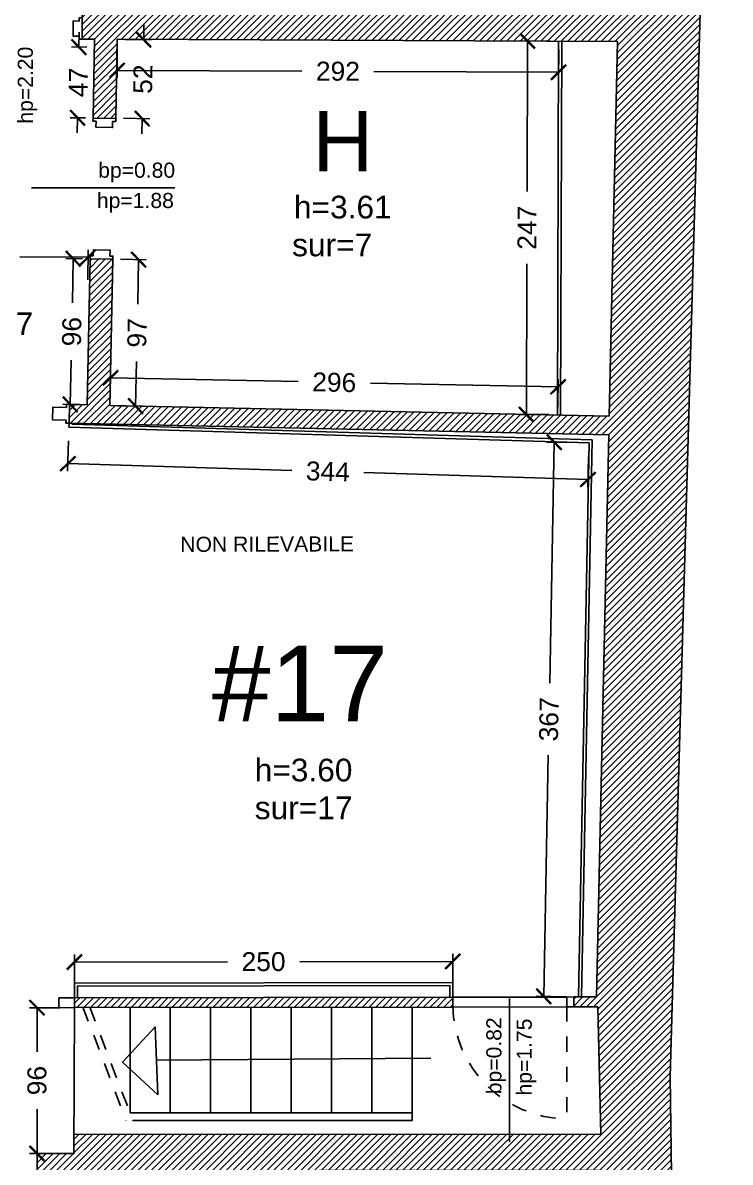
# Model space of a CAD drawing. Header units: millimetres. Extents: x -69 to 235, y 2 to 992.
# Drawn here: x 186.31 to 190.98, y 492.59 to 500.12 of the extents above; entities that cross this region are included whole.
import ezdxf
from ezdxf.enums import TextEntityAlignment as Align

# ---------------------------------------------------------------- set-up
doc = ezdxf.new("R2010")
doc.units = ezdxf.units.MM
doc.header["$LTSCALE"] = 0.01
doc.linetypes.add('HIDDEN2', pattern=[4.7625, 3.175, -1.5875])
for name, color, linetype in [('ob_A_CONTROPARETI', 10, 'Continuous'), ('ob_A_linea_proiezione', 251, 'HIDDEN2'), ('ob_A_linea_v2', 251, 'Continuous'), ('ob_A_muro', 1, 'Continuous'), ('ob_A_muro_r', 252, 'Continuous'), ('ob_cornici corrette', 3, 'Continuous'), ('ob_Q 1_50', 250, 'Continuous'), ('ob_serramento_s', 3, 'Continuous'), ('ob_TXT 1_50', 250, 'Continuous')]:
    doc.layers.add(name, color=color, linetype=linetype)
doc.styles.add('m 1_50', font='arial.ttf', dxfattribs={"height": 0.125})
doc.styles.get("Standard").update_dxf_attribs({"font": 'arial.ttf'})
doc.styles.add('STYLE1', font='arial.ttf')
doc.styles.add('Testo L', font='arial.ttf', dxfattribs={"height": 2.5})
doc.dimstyles.new('m 1_50 cm', dxfattribs={"dimtxt": 0.1, "dimasz": 0.1, "dimexe": 0.05, "dimexo": 0.05, "dimgap": 0.1, "dimtad": 0, "dimdec": 1, "dimlfac": 100, "dimrnd": 1, "dimdsep": 46, "dimtxsty": 'm 1_50', "dimblk": 'ARCHTICK', "dimcen": 0.2, "dimadec": 0, "dimazin": 0, "dimtfac": 1, "dimtdec": 1, "dimtofl": 0, "dimtmove": 0, "dimatfit": 3, "dimldrblk": 'DOT', "dimfxl": 0.15, "dimfxlon": 1, "dimtolj": 1, "dimtzin": 0, "dimarcsym": 0})

# ---------------------------------------------------------------- blocks, each defined once
blk = doc.blocks.new('_ARCHTICK')
at = {"color": 0, "linetype": 'ByBlock', "const_width": 0.15}
blk.add_lwpolyline([(-0.5, -0.5), (0.5, 0.5)], dxfattribs=at)
blk = doc.blocks.new('*D88')
at = {"layer": 'Defpoints', "color": 0, "transparency": 16777216}
for p in [(186.6112, 497.447), (190.0512, 497.3423), (190.0439, 497.1002)]:
    blk.add_point(p, dxfattribs=at)
at = {"layer": 'ob_Q 1_50', "color": 0, "lineweight": -2, "transparency": 16777216}
for p, q in [((186.6084, 497.3548), (186.6023, 497.1549)), ((186.6039, 497.2049), (188.0862, 497.1597)), ((190.0484, 497.2501), (190.0423, 497.0502)), ((190.0439, 497.1002), (188.5615, 497.1453))]:
    blk.add_line(p, q, dxfattribs=at)
at = {"layer": 'ob_Q 1_50', "color": 0, "lineweight": -2, "transparency": 16777216, "xscale": 0.1, "yscale": 0.1, "zscale": 0.1}
for p, rotation in [((186.6039, 497.2049), 178.256651296857), ((190.0439, 497.1002), 358.2566512968569)]:
    blk.add_blockref('_ARCHTICK', p, dxfattribs=dict(at, rotation=rotation))
at = {"layer": 'ob_Q 1_50', "color": 0, "transparency": 16777216, "insert": (188.3239, 497.1525), "char_height": 0.125, "attachment_point": 5, "rotation": 358.25665, "style": 'm 1_50'}
blk.add_mtext('\\A1;344', dxfattribs=at)
blk = doc.blocks.new('_Dot')
at = {"color": 0, "linetype": 'ByBlock', "lineweight": -2}
blk.add_line((-0.5, 0), (-1, 0), dxfattribs=at)
at = {"color": 0, "linetype": 'ByBlock', "const_width": 0.5}
blk.add_lwpolyline([(-0.25, 0, 1), (0.25, 0, 1)], format="xyb", close=True, dxfattribs=at)
blk = doc.blocks.new('*D89')
at = {"layer": 'Defpoints', "color": 0, "transparency": 16777216}
for p in [(189.1497, 493.9128), (186.6475, 493.6727), (189.15, 493.6768)]:
    blk.add_point(p, dxfattribs=at)
at = {"layer": 'ob_Q 1_50', "color": 0, "lineweight": -2, "transparency": 16777216}
for p, q in [((186.6473, 493.7587), (186.647, 493.9587)), ((189.1499, 493.7628), (189.1496, 493.9628)), ((186.6471, 493.9087), (187.6594, 493.9104)), ((189.1497, 493.9128), (188.1373, 493.9112))]:
    blk.add_line(p, q, dxfattribs=at)
at = {"layer": 'ob_Q 1_50', "color": 0, "lineweight": -2, "transparency": 16777216, "xscale": 0.1, "yscale": 0.1, "zscale": 0.1}
for p, rotation in [((186.6471, 493.9087), 180.0936472362624), ((189.1497, 493.9128), 0.09364723626245416)]:
    blk.add_blockref('_ARCHTICK', p, dxfattribs=dict(at, rotation=rotation))
at = {"layer": 'ob_Q 1_50', "color": 0, "transparency": 16777216, "insert": (187.8984, 493.9108), "char_height": 0.125, "attachment_point": 5, "rotation": 0.09365, "style": 'm 1_50'}
blk.add_mtext('\\A1;250', dxfattribs=at)
blk = doc.blocks.new('*D152')
at = {"layer": 'Defpoints', "color": 0, "transparency": 16777216}
for p in [(186.7376, 498.5699), (185.3644, 497.6241), (186.7326, 497.6169)]:
    blk.add_point(p, dxfattribs=at)
at = {"layer": 'ob_Q 1_50', "color": 0, "lineweight": -2, "transparency": 16777216}
for p, q in [((185.3686, 498.4271), (185.3696, 498.6271)), ((186.7368, 498.4199), (186.7379, 498.6199)), ((185.3694, 498.5771), (185.8213, 498.5747)), ((186.7376, 498.5699), (186.2857, 498.5722))]:
    blk.add_line(p, q, dxfattribs=at)
at = {"layer": 'ob_Q 1_50', "color": 0, "lineweight": -2, "transparency": 16777216, "xscale": 0.1, "yscale": 0.1, "zscale": 0.1}
for p, rotation in [((185.3694, 498.5771), 179.6978180427108), ((186.7376, 498.5699), 359.6978180427108)]:
    blk.add_blockref('_ARCHTICK', p, dxfattribs=dict(at, rotation=rotation))
at = {"layer": 'ob_Q 1_50', "color": 0, "transparency": 16777216, "insert": (186.0535, 498.5735), "char_height": 0.125, "attachment_point": 5, "rotation": 359.69782, "style": 'm 1_50'}
blk.add_mtext('\\A1;137', dxfattribs=at)
blk = doc.blocks.new('*D153')
at = {"layer": 'Defpoints', "color": 0, "transparency": 16777216}
for p in [(186.6398, 498.5597), (186.7518, 498.5574), (186.732, 497.5942)]:
    blk.add_point(p, dxfattribs=at)
at = {"layer": 'ob_Q 1_50', "color": 0, "lineweight": -2, "transparency": 16777216}
for p, q in [((186.7018, 498.5584), (186.5898, 498.5607)), ((186.6398, 498.5597), (186.6338, 498.2675)), ((186.6201, 497.5964), (186.6261, 497.8886)), ((186.6821, 497.5952), (186.5701, 497.5975))]:
    blk.add_line(p, q, dxfattribs=at)
at = {"layer": 'ob_Q 1_50', "color": 0, "lineweight": -2, "transparency": 16777216, "xscale": 0.1, "yscale": 0.1, "zscale": 0.1}
for p, rotation in [((186.6398, 498.5597), 88.8279947508148), ((186.6201, 497.5964), 268.8279947508148)]:
    blk.add_blockref('_ARCHTICK', p, dxfattribs=dict(at, rotation=rotation))
at = {"layer": 'ob_Q 1_50', "color": 0, "transparency": 16777216, "insert": (186.63, 498.0781), "char_height": 0.125, "attachment_point": 5, "rotation": 88.82799, "style": 'm 1_50'}
blk.add_mtext('\\A1;96', dxfattribs=at)
blk = doc.blocks.new('*D154')
at = {"layer": 'Defpoints', "color": 0, "transparency": 16777216}
for p in [(186.6769, 499.9594), (186.78, 499.9575), (186.7713, 499.4901)]:
    blk.add_point(p, dxfattribs=at)
at = {"layer": 'ob_Q 1_50', "color": 0, "lineweight": -2, "transparency": 16777216}
for p, q in [((186.6769, 499.9594), (186.6788, 500.0594)), ((186.73, 499.9585), (186.627, 499.9604)), ((186.7213, 499.491), (186.6182, 499.4929)), ((186.6682, 499.492), (186.6664, 499.392))]:
    blk.add_line(p, q, dxfattribs=at)
at = {"layer": 'ob_Q 1_50', "color": 0, "lineweight": -2, "transparency": 16777216, "xscale": 0.1, "yscale": 0.1, "zscale": 0.1}
for p, rotation in [((186.6769, 499.9594), 268.9326098123762), ((186.6682, 499.492), 88.93260981237616)]:
    blk.add_blockref('_ARCHTICK', p, dxfattribs=dict(at, rotation=rotation))
at = {"layer": 'ob_Q 1_50', "color": 0, "transparency": 16777216, "insert": (186.6726, 499.7257), "char_height": 0.125, "attachment_point": 5, "rotation": 88.93261, "style": 'm 1_50'}
blk.add_mtext('\\A1;47', dxfattribs=at)
blk = doc.blocks.new('*D156')
at = {"layer": 'Defpoints', "color": 0, "transparency": 16777216}
for p in [(186.931, 500.0117), (189.851, 499.9994), (189.8501, 499.7934)]:
    blk.add_point(p, dxfattribs=at)
at = {"layer": 'ob_Q 1_50', "color": 0, "lineweight": -2, "transparency": 16777216}
for p, q in [((186.9307, 499.9557), (186.9299, 499.7557)), ((189.8507, 499.9434), (189.8499, 499.7434)), ((186.9301, 499.8057), (188.1516, 499.8005)), ((189.8501, 499.7934), (188.6286, 499.7985))]:
    blk.add_line(p, q, dxfattribs=at)
at = {"layer": 'ob_Q 1_50', "color": 0, "lineweight": -2, "transparency": 16777216, "xscale": 0.1, "yscale": 0.1, "zscale": 0.1}
for p, rotation in [((186.9301, 499.8057), 179.7582720422765), ((189.8501, 499.7934), 359.7582720422765)]:
    blk.add_blockref('_ARCHTICK', p, dxfattribs=dict(at, rotation=rotation))
at = {"layer": 'ob_Q 1_50', "color": 0, "transparency": 16777216, "insert": (188.3901, 499.7995), "char_height": 0.125, "attachment_point": 5, "rotation": 359.75827, "style": 'm 1_50'}
blk.add_mtext('\\A1;292', dxfattribs=at)
blk = doc.blocks.new('*D157')
at = {"layer": 'Defpoints', "color": 0, "transparency": 16777216}
for p in [(186.931, 500.0117), (187.1054, 500.0085), (186.9213, 499.4901)]:
    blk.add_point(p, dxfattribs=at)
at = {"layer": 'ob_Q 1_50', "color": 0, "lineweight": -2, "transparency": 16777216}
for p, q in [((187.1054, 500.0085), (187.1073, 500.1084)), ((186.981, 500.0108), (187.1554, 500.0075)), ((186.9713, 499.4892), (187.1457, 499.4859)), ((187.0957, 499.4868), (187.0938, 499.3869))]:
    blk.add_line(p, q, dxfattribs=at)
at = {"layer": 'ob_Q 1_50', "color": 0, "lineweight": -2, "transparency": 16777216, "xscale": 0.1, "yscale": 0.1, "zscale": 0.1}
for p, rotation in [((187.1054, 500.0085), 268.9353858559594), ((187.0957, 499.4868), 88.9353858559594)]:
    blk.add_blockref('_ARCHTICK', p, dxfattribs=dict(at, rotation=rotation))
at = {"layer": 'ob_Q 1_50', "color": 0, "transparency": 16777216, "insert": (187.1006, 499.7476), "char_height": 0.125, "attachment_point": 5, "rotation": 88.93539, "style": 'm 1_50'}
blk.add_mtext('\\A1;52', dxfattribs=at)
blk = doc.blocks.new('*D158')
at = {"layer": 'Defpoints', "color": 0, "transparency": 16777216}
for p in [(186.9018, 498.5573), (187.0719, 498.5538), (186.8819, 497.5889)]:
    blk.add_point(p, dxfattribs=at)
at = {"layer": 'ob_Q 1_50', "color": 0, "lineweight": -2, "transparency": 16777216}
for p, q in [((186.9518, 498.5563), (187.1219, 498.5528)), ((187.0719, 498.5538), (187.0659, 498.2591)), ((187.052, 497.5854), (187.0581, 497.8801)), ((186.9318, 497.5878), (187.102, 497.5843))]:
    blk.add_line(p, q, dxfattribs=at)
at = {"layer": 'ob_Q 1_50', "color": 0, "lineweight": -2, "transparency": 16777216, "xscale": 0.1, "yscale": 0.1, "zscale": 0.1}
for p, rotation in [((187.0719, 498.5538), 88.82253323146892), ((187.052, 497.5854), 268.8225332314689)]:
    blk.add_blockref('_ARCHTICK', p, dxfattribs=dict(at, rotation=rotation))
at = {"layer": 'ob_Q 1_50', "color": 0, "transparency": 16777216, "insert": (187.062, 498.0696), "char_height": 0.125, "attachment_point": 5, "rotation": 88.82253, "style": 'm 1_50'}
blk.add_mtext('\\A1;97', dxfattribs=at)
blk = doc.blocks.new('*D159')
at = {"layer": 'Defpoints', "color": 0, "transparency": 16777216}
for p in [(189.8463, 497.7126), (186.8819, 497.5889), (189.8426, 497.5293)]:
    blk.add_point(p, dxfattribs=at)
at = {"layer": 'ob_Q 1_50', "color": 0, "lineweight": -2, "transparency": 16777216}
for p, q in [((186.8829, 497.6388), (186.8866, 497.8222)), ((186.8855, 497.7722), (188.1268, 497.7472)), ((189.8463, 497.7126), (188.605, 497.7376)), ((189.8436, 497.5793), (189.8473, 497.7626))]:
    blk.add_line(p, q, dxfattribs=at)
at = {"layer": 'ob_Q 1_50', "color": 0, "lineweight": -2, "transparency": 16777216, "xscale": 0.1, "yscale": 0.1, "zscale": 0.1}
for p, rotation in [((186.8855, 497.7722), 178.8474134447945), ((189.8463, 497.7126), 358.8474134447945)]:
    blk.add_blockref('_ARCHTICK', p, dxfattribs=dict(at, rotation=rotation))
at = {"layer": 'ob_Q 1_50', "color": 0, "transparency": 16777216, "insert": (188.3659, 497.7424), "char_height": 0.125, "attachment_point": 5, "rotation": 358.84741, "style": 'm 1_50'}
blk.add_mtext('\\A1;296', dxfattribs=at)
blk = doc.blocks.new('*D160')
at = {"layer": 'Defpoints', "color": 0, "transparency": 16777216}
for p in [(189.6442, 500), (189.8501, 499.9994), (189.8426, 497.5293)]:
    blk.add_point(p, dxfattribs=at)
at = {"layer": 'ob_Q 1_50', "color": 0, "lineweight": -2, "transparency": 16777216}
for p, q in [((189.7942, 499.9995), (189.5942, 500.0002)), ((189.6442, 500), (189.6411, 499.0041)), ((189.6366, 497.5299), (189.6397, 498.5258)), ((189.7866, 497.5295), (189.5866, 497.5301))]:
    blk.add_line(p, q, dxfattribs=at)
at = {"layer": 'ob_Q 1_50', "color": 0, "lineweight": -2, "transparency": 16777216, "xscale": 0.1, "yscale": 0.1, "zscale": 0.1}
for p, rotation in [((189.6442, 500), 89.82536424772488), ((189.6366, 497.5299), 269.8253642477248)]:
    blk.add_blockref('_ARCHTICK', p, dxfattribs=dict(at, rotation=rotation))
at = {"layer": 'ob_Q 1_50', "color": 0, "transparency": 16777216, "insert": (189.6404, 498.765), "char_height": 0.125, "attachment_point": 5, "rotation": 89.82536, "style": 'm 1_50'}
blk.add_mtext('\\A1;247', dxfattribs=at)
blk = doc.blocks.new('*D164')
at = {"layer": 'Defpoints', "color": 0, "transparency": 16777216}
for p in [(189.8209, 497.3467), (190.0512, 497.3423), (189.9817, 493.6774)]:
    blk.add_point(p, dxfattribs=at)
at = {"layer": 'ob_Q 1_50', "color": 0, "lineweight": -2, "transparency": 16777216}
for p, q in [((189.9709, 497.3439), (189.7709, 497.3477)), ((189.8209, 497.3467), (189.7907, 495.7522)), ((189.7514, 493.6818), (189.7816, 495.2762)), ((189.9014, 493.6789), (189.7014, 493.6827))]:
    blk.add_line(p, q, dxfattribs=at)
at = {"layer": 'ob_Q 1_50', "color": 0, "lineweight": -2, "transparency": 16777216, "xscale": 0.1, "yscale": 0.1, "zscale": 0.1}
for p, rotation in [((189.8209, 497.3467), 88.91312924069915), ((189.7514, 493.6818), 268.9131292406991)]:
    blk.add_blockref('_ARCHTICK', p, dxfattribs=dict(at, rotation=rotation))
at = {"layer": 'ob_Q 1_50', "color": 0, "transparency": 16777216, "insert": (189.7861, 495.5142), "char_height": 0.125, "attachment_point": 5, "rotation": 88.91313, "style": 'm 1_50'}
blk.add_mtext('\\A1;367', dxfattribs=at)
blk = doc.blocks.new('*D198')
at = {"layer": 'Defpoints', "color": 0, "transparency": 16777216}
for p in [(186.6474, 493.6071), (186.3999, 492.6426), (186.6474, 492.6426)]:
    blk.add_point(p, dxfattribs=at)
at = {"layer": 'ob_Q 1_50', "color": 0, "lineweight": -2, "transparency": 16777216}
for p, q in [((186.5499, 493.6071), (186.3499, 493.6071)), ((186.3999, 493.6071), (186.3999, 493.3143)), ((186.3999, 492.6426), (186.3999, 492.9354)), ((186.5499, 492.6426), (186.3499, 492.6426))]:
    blk.add_line(p, q, dxfattribs=at)
at = {"layer": 'ob_Q 1_50', "color": 0, "lineweight": -2, "transparency": 16777216, "xscale": 0.1, "yscale": 0.1, "zscale": 0.1}
for p, rotation in [((186.3999, 493.6071), 90), ((186.3999, 492.6426), 270)]:
    blk.add_blockref('_ARCHTICK', p, dxfattribs=dict(at, rotation=rotation))
at = {"layer": 'ob_Q 1_50', "color": 0, "transparency": 16777216, "insert": (186.3999, 493.1249), "char_height": 0.125, "attachment_point": 5, "rotation": 90, "style": 'm 1_50'}
blk.add_mtext('\\A1;96', dxfattribs=at)
blk = doc.blocks.new('A$C670F466C')
at = {"layer": 'ob_cornici corrette'}
blk.add_lwpolyline([(-0.14, 0), (0, 0), (0, 0.02), (-0.02, 0.02), (-0.02, 0.06), (-0.12, 0.06), (-0.12, 0.02), (-0.14, 0.02), (-0.14, 0)], dxfattribs=at)

msp = doc.modelspace()

# ---------------------------------------------------------------- hatches: boundary and pattern name
at = {"layer": 'ob_A_muro_r'}
h = msp.add_hatch(dxfattribs=at)
h.set_pattern_fill('ANSI31', color=256, scale=0.01)
h.paths.add_polyline_path([(190.9848, 507.2267), (190.5902, 507.218), (190.2179, 507.2262), (190.2084, 506.941), (190.5839, 506.9327), (190.4295, 500.403), (186.9349, 500.4176), (186.9599, 502.0031), (186.8182, 502.0054), (186.8166, 501.9069), (186.9078, 501.9055), (186.8842, 500.4178), (186.6999, 500.4185), (186.6982, 500.0121), (186.781, 500.0118), (186.7705, 499.4901), (186.9205, 499.4871), (186.931, 500.0111), (190.2386, 499.9977), (190.1848, 497.5198), (186.8819, 497.5889), (186.9018, 498.5573), (186.7518, 498.5603), (186.732, 497.5942), (186.6146, 497.5967), (186.6116, 497.4722), (190.1821, 497.3952), (190.1015, 493.6784), (189.95, 493.6781), (189.95, 493.6127), (190.1084, 493.6129), (190.1288, 492.7702), (186.6444, 492.7691), (186.644, 492.6426), (186.3999, 492.6426), (186.3999, 492.5287), (190.1311, 492.5329), (190.176, 490.683), (186.3549, 490.6938), (186.3544, 490.5203), (190.1803, 490.5093), (190.1832, 490.387), (190.6252, 490.3948), (190.5866, 493.1501)])
h = msp.add_hatch(dxfattribs=at)
h.set_pattern_fill('ANSI31', color=256, scale=0.01)
h.paths.add_polyline_path([(189.15, 493.6768), (186.6475, 493.6727), (186.6475, 493.6113), (189.15, 493.6114)])
h.paths.add_polyline_path([(185.4812, 493.6708), (185.2211, 493.6704), (185.2338, 494.0834), (185.0934, 494.0877), (185.0812, 493.6895), (182.3542, 493.6544), (182.3529, 495.9066), (182.0512, 495.9098), (182.0373, 494.463), (182.003, 492.3894), (182.383, 492.3846), (182.3592, 493.4355), (184.6715, 493.4637), (184.6715, 490.5248), (185.4944, 490.5225), (185.4949, 490.6962), (185.1456, 490.6972), (185.1456, 491.3719), (185.1456, 492.2619), (185.1456, 492.5273), (185.6056, 492.5278), (185.6056, 492.77), (185.1456, 492.7699), (185.1456, 493.4732), (185.4812, 493.4732)])

# ---------------------------------------------------------------- linework, layer by layer
at = {"layer": 'ob_A_CONTROPARETI'}
for points in [[(189.8501, 499.9994), (189.8426, 497.5293)], [(189.8701, 499.9994), (189.8626, 497.5293)], [(186.6116, 497.4722), (186.6112, 497.447), (190.0512, 497.3423), (189.9817, 493.6782)], [(186.6316, 497.4719), (186.6315, 497.4664), (190.0716, 497.3617), (190.0017, 493.6778)], [(186.6475, 493.6727), (186.6473, 493.7698), (189.1499, 493.7739), (189.15, 493.6768)], [(186.6675, 493.6727), (186.6673, 493.7498), (189.1299, 493.7539), (189.13, 493.6768)]]:
    msp.add_lwpolyline(points, dxfattribs=at)
at = {"layer": 'ob_A_linea_proiezione'}
for p, q in [((186.7035, 493.6113), (186.9892, 492.8613)), ((186.7482, 493.6113), (187.0339, 492.8613))]:
    msp.add_line(p, q, dxfattribs=at)
msp.add_lwpolyline([(189.9036, 493.616), (189.9036, 492.8722)], dxfattribs=at)
msp.add_arc((189.9089, 493.6312), 0.759, 180.91722, 269.59392, dxfattribs=at)
at = {"layer": 'ob_A_linea_v2'}
for p, q in [((187.0149, 492.9113), (187.0149, 493.6113)), ((187.2816, 492.9113), (187.2816, 493.6113)), ((187.5482, 492.9113), (187.5482, 493.6113)), ((187.8149, 492.9113), (187.8149, 493.6113)), ((188.0816, 492.9113), (188.0816, 493.6113)), ((188.3482, 492.9113), (188.3482, 493.6113)), ((188.6149, 492.9113), (188.6149, 493.6113)), ((188.8816, 492.8613), (188.8816, 493.6113)), ((187.0149, 492.9113), (188.8816, 492.9113)), ((187.0339, 492.8613), (188.8816, 492.8613))]:
    msp.add_line(p, q, dxfattribs=at)
for points in [[(187.1992, 493.0301), (186.9654, 493.2463), (187.181, 493.4797), (187.1992, 493.0307)], [(187.191, 493.2598), (189.0047, 493.2724)]]:
    msp.add_lwpolyline(points, dxfattribs=at)
at = {"layer": 'ob_A_muro'}
for p, q in [((186.6999, 500.4185), (186.6982, 500.0121)), ((186.6982, 500.0121), (186.781, 500.0118)), ((186.781, 500.0118), (186.7705, 499.4901)), ((186.9205, 499.4871), (186.931, 500.0111)), ((186.931, 500.0111), (190.2386, 499.9973)), ((190.2386, 499.9973), (190.1848, 497.5198)), ((186.7705, 499.4901), (186.9205, 499.4871)), ((186.732, 497.5942), (186.7518, 498.5574)), ((186.7518, 498.5603), (186.9018, 498.5573)), ((186.8819, 497.5889), (186.9018, 498.5573)), ((186.6146, 497.5967), (186.6116, 497.4722)), ((186.6146, 497.5967), (186.732, 497.5942)), ((190.1848, 497.5198), (186.8819, 497.5889)), ((190.1821, 497.3952), (186.6116, 497.4722)), ((190.1821, 497.3952), (190.1015, 493.6784)), ((186.6475, 493.6727), (186.6474, 493.6073)), ((186.6475, 493.6727), (189.15, 493.6768)), ((189.15, 493.6768), (189.15, 493.6114)), ((189.95, 493.6781), (190.1015, 493.6784)), ((189.95, 493.6781), (189.95, 493.6127)), ((186.6474, 493.6073), (189.15, 493.6114)), ((189.95, 493.6127), (190.1084, 493.6129)), ((190.1288, 492.7702), (190.1084, 493.6129)), ((186.6444, 492.7691), (190.1288, 492.7702))]:
    msp.add_line(p, q, dxfattribs=at)
for points in [[(190.5902, 507.218), (190.9848, 507.2267), (190.5866, 493.1501), (190.6252, 490.3948)], [(186.6474, 493.6073), (186.644, 492.6426), (186.3999, 492.6426), (186.3999, 492.5287), (190.1311, 492.5329)]]:
    msp.add_lwpolyline(points, dxfattribs=at)
at = {"layer": 'ob_cornici corrette'}
for points in [[(186.9205, 499.4871), (186.7705, 499.4901), (186.7701, 499.4701), (186.7901, 499.4697), (186.7893, 499.4297), (186.8993, 499.4275), (186.9001, 499.4675), (186.9201, 499.4671), (186.9205, 499.4871)], [(186.9018, 498.5573), (186.7518, 498.5603), (186.7522, 498.5803), (186.7722, 498.5799), (186.773, 498.6199), (186.883, 498.6177), (186.8822, 498.5777), (186.9022, 498.5773), (186.9018, 498.5573)]]:
    msp.add_lwpolyline(points, dxfattribs=at)
for points in [[(186.505, 497.579), (186.5938, 497.5768), (186.5943, 497.5972), (186.6146, 497.5967), (186.6116, 497.4722), (186.5912, 497.4727), (186.5917, 497.493), (186.503, 497.4952)], [(186.5443, 493.6725), (186.6475, 493.6727), (186.6474, 493.6073), (186.5444, 493.6071)]]:
    msp.add_lwpolyline(points, close=True, dxfattribs=at)
at = {"layer": 'ob_Q 1_50'}
for p, q in [((186.3624, 499.0287), (187.3107, 499.0287)), ((189.5259, 493.6673), (189.5259, 492.719))]:
    msp.add_line(p, q, dxfattribs=at)
at = {"layer": 'ob_serramento_s'}
for points in [[(189.9036, 493.6776), (189.15, 493.6768)], [(189.95, 493.6127), (189.9036, 493.6126), (189.9036, 493.6776), (189.95, 493.6781)], [(189.9036, 493.6126), (189.15, 493.6114)]]:
    msp.add_lwpolyline(points, dxfattribs=at)

# ---------------------------------------------------------------- block references
at = {"layer": 'ob_cornici corrette', "xscale": -1, "rotation": 89.76099137261897}
msp.add_blockref('A$C670F466C', (186.6982, 500.0121), dxfattribs=at)

# ---------------------------------------------------------------- texts
at = {"layer": 'ob_Q 1_50', "style": 'STYLE1'}
for s, p in [('hp=2.20', (186.3224, 499.4534)), ('bp=0.82', (189.4216, 493.0345)), ('hp=1.75', (189.6219, 493.0261))]:
    msp.add_text(s, height=0.1, rotation=90, dxfattribs=at).set_placement(p, align=Align.MIDDLE_LEFT)
for s, p in [('bp=0.80', (186.8047, 499.1457)), ('hp=1.88', (186.7963, 498.9454))]:
    msp.add_text(s, height=0.1, dxfattribs=at).set_placement(p, align=Align.MIDDLE_LEFT)
at = {"layer": 'ob_Q 1_50', "style": 'Testo L'}
msp.add_text('h=3.07', height=0.15, dxfattribs=at).set_placement((185.7279, 498.0549))
at = {"layer": 'ob_Q 1_50', "style": 'STYLE1'}
msp.add_text('NON RILEVABILE', height=0.1, rotation=0.17113, dxfattribs=at).set_placement((187.3476, 496.6212))
at = {"layer": 'ob_Q 1_50', "char_height": 0.15, "attachment_point": 1, "style": 'Testo L'}
for s, width, insert in [('\\pi-0.37969,l0.6,t0.67031;h=3.61\\P\\pi-0.45,t0.6; sur=7', 0.885104, (187.8788, 498.9766)), ('\\pi-0.45087,l0.6,t0.59913;h=3.60\\P\\pi-0.45,t0.6;sur=17', 0.771181, (187.6904, 495.2537))]:
    msp.add_mtext_dynamic_manual_height_columns(s, width=width, gutter_width=12.5, heights=[0], dxfattribs=dict(at, insert=insert))
at = {"layer": 'ob_TXT 1_50', "insert": (188.2211, 499.5372), "char_height": 0.5, "attachment_point": 1}
msp.add_mtext_dynamic_manual_height_columns('{\\H0.8x;H}', width=0.5, gutter_width=12.5, heights=[0.6138], dxfattribs=at)
at = {"layer": 'ob_TXT 1_50'}
note = msp.add_mtext_dynamic_manual_height_columns('#17{\\C0;\\c16777215;\\P}', width=1.116061, gutter_width=12.5, heights=[0.6138, 0], dxfattribs=dict(at, insert=(187.5562, 496.0013), char_height=0.5, attachment_point=1))

# ---------------------------------------------------------------- dimensions: what is measured, and where the dimension line sits
at = {"layer": 'ob_Q 1_50'}
for p1, p2, distance, picture, middle in [((186.77127, 499.49008), (186.77998, 499.95752), 0.10305, '*D154', (186.67259, 499.72572)), ((186.9213, 499.4901), (186.931, 500.0117), -0.1745, '*D157', (187.1006, 499.7476)), ((189.8426, 497.5293), (189.8501, 499.9994), 0.206, '*D160', (189.6404, 498.765)), ((186.931, 500.0117), (189.851, 499.9994), -0.206, '*D156', (188.3901, 499.7995)), ((185.3644, 497.6241), (186.7326, 497.6169), 0.953, '*D152', (186.0535, 498.5735)), ((186.732, 497.5942), (186.7518, 498.5574), 0.112, '*D153', (186.63, 498.0781)), ((186.8819, 497.5889), (186.9018, 498.5573), -0.1702, '*D158', (187.062, 498.0696)), ((186.8819, 497.5889), (189.8426, 497.5293), 0.1834, '*D159', (188.3659, 497.7424)), ((186.6112, 497.447), (190.0512, 497.3423), -0.2423, '*D88', (188.3239, 497.1525)), ((189.9817, 493.6774), (190.0512, 497.3423), 0.2304, '*D164', (189.7861, 495.5142)), ((186.6475, 493.6727), (189.15, 493.6768), 0.236, '*D89', (187.8984, 493.9108))]:
    dim = msp.add_aligned_dim(p1=p1, p2=p2, distance=distance, dimstyle='m 1_50 cm', dxfattribs=at)
    dim.commit()
    dim.dimension.update_dxf_attribs({"geometry": picture, "text_midpoint": middle})
dim = msp.add_linear_dim(base=(186.39989, 492.64256), p1=(186.64744, 493.60714), p2=(186.64744, 492.64256), angle=90, dimstyle='m 1_50 cm', dxfattribs=at)
dim.commit()
dim.dimension.update_dxf_attribs({"geometry": '*D198', "text_midpoint": (186.39989, 493.12485)})

doc.saveas('drawing.dxf')
